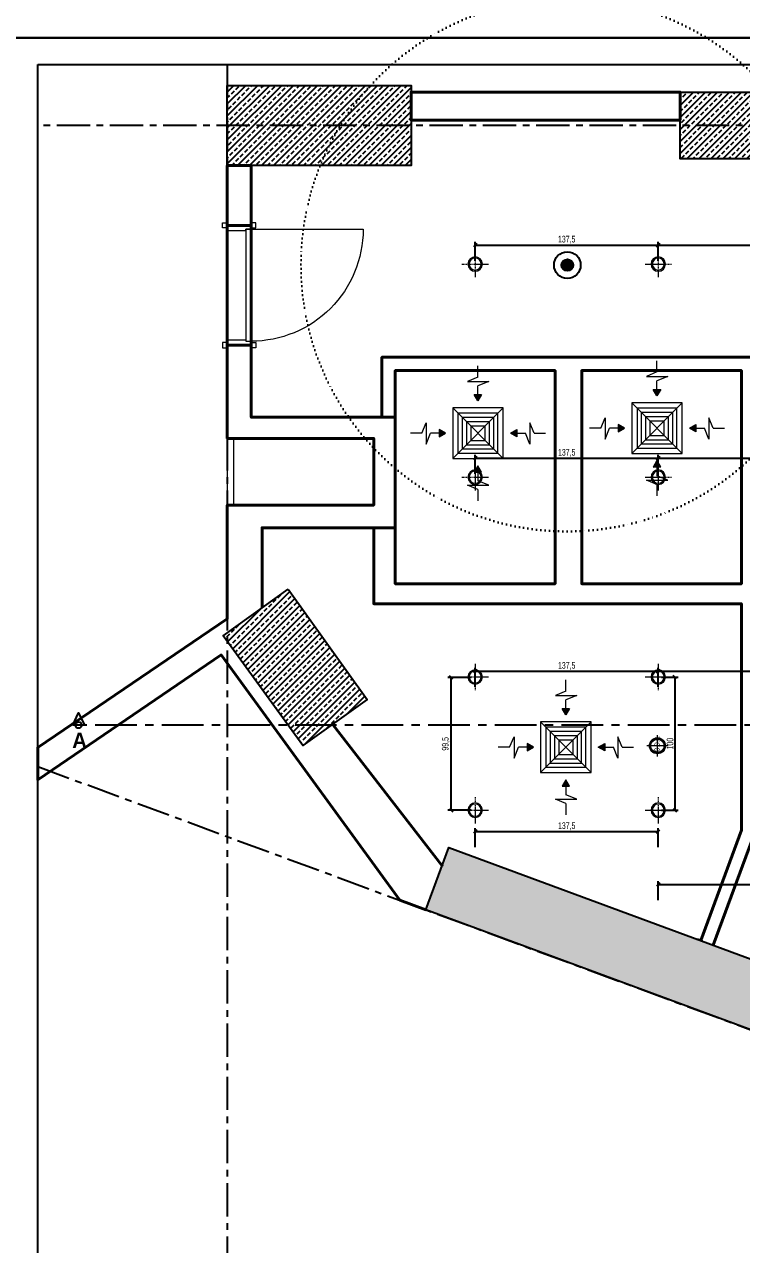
# Model space of a CAD drawing. Header units: millimetres. Extents: x 933584 to 974011, y 4545988 to 4553664.
# Drawn here: x 958012 to 958550, y 4548949 to 4549865 of the extents above; entities that cross this region are included whole.
import ezdxf

# ---------------------------------------------------------------- set-up
doc = ezdxf.new("R2010")
doc.units = ezdxf.units.MM
doc.header["$PDMODE"] = 35
for name, pattern in [('( Hidden )', [0.375, 0.25, -0.125]), ('568_AVN_KES_01$0$HIDDEN', [0.375, 0.25, -0.125]), ('CENTER', [2, 1.25, -0.25, 0.25, -0.25]), ('DOT2', [3.175, 0, -3.175])]:
    doc.linetypes.add(name, pattern=pattern)
doc.layers.get('0').update_dxf_attribs({"color": 255})
doc.layers.get('Defpoints').update_dxf_attribs({"color": 8})
for name, color, linetype in [('0-CSX-CXS_20', 14, 'CENTER'), ('0-DMS-50', 143, 'Continuous'), ('0-HSL-HTC', 253, 'Continuous'), ('0-HSL-HTC_200', 1, 'Continuous'), ('0-LNS-SLN', 6, 'Continuous'), ('0-LNS-SPL', 13, '568_AVN_KES_01$0$HIDDEN'), ('2-SPS-RCN', 2, 'Continuous'), ('_MSMEP_YT_SPRİNKLER-Details', 7, 'Continuous')]:
    doc.layers.add(name, color=color, linetype=linetype)
for name, color, linetype, lineweight in [('0-ONK-YANGIN DEDEKTÖRÜ', 4, 'Continuous', 5), ('12-ONK_AYDINLATMA', 1, 'Continuous', 5), ('2-SPS-IBW', 5, 'Continuous', 40), ('3-OPN-WDR', 4, 'Continuous', 18), ('_MSMEP_HT_EMİŞ_EKİPMANLARI', 183, 'Continuous', 18), ('_MSMEP_YT_SPRİNKLER', 1, 'Continuous', 30)]:
    doc.layers.add(name, color=color, linetype=linetype, lineweight=lineweight)
doc.styles.add('Century Gothic_B_3', font='GOTHICB.TTF', dxfattribs={"height": 4})
doc.styles.add('dim_romans_50', font='swissl.ttf', dxfattribs={"width": 0.6, "height": 5})
doc.dimstyles.new('ONK_dim 1_50', dxfattribs={"dimscale": 5, "dimtxt": 4, "dimasz": 0.5, "dimexe": 0.5, "dimexo": 0.5, "dimgap": 0.2, "dimtad": 1, "dimdec": 1, "dimrnd": 0.5, "dimzin": 9, "dimtxsty": 'dim_romans_50', "dimblk": 'OBLIQUE', "dimcen": 1, "dimclre": 256, "dimclrt": 256, "dimazin": 2, "dimtfac": 1, "dimtdec": 1, "dimtix": 1, "dimtmove": 2, "dimatfit": 3, "dimldrblk": 'OBLIQUE', "dimfxl": 3, "dimfxlon": 1, "dimarcsym": 0})
pattern_1 = [(45, (935939.6384, 4550274.5564), (-4.490128, 4.490128), []), (45, (935944.1285, 4550274.5564), (-4.490128, 4.490128), [3.175, -1.5875])]

# ---------------------------------------------------------------- blocks, each defined once
blk = doc.blocks.new('ZVBXCB')
at = {"layer": '0-CSX-CXS_20', "ltscale": 20}
blk.add_line((933780.76, 4549789.55), (932221.52, 4549789.55), dxfattribs=at)
for points in [[(932363.86, 4549835.4), (932363.86, 4548420.65)], [(932221.52, 4549308.24), (933780.76, 4548732.71)]]:
    blk.add_lwpolyline(points, dxfattribs=at)
blk = doc.blocks.new('FDSVBDVBDZVB')
at = {"layer": '0-HSL-HTC_200'}
h = blk.add_hatch(dxfattribs=at)
h.set_pattern_fill('ANSI33', color=256)
h.set_pattern_definition(pattern_1)
h.paths.add_polyline_path([(939906.16, 4549956.91), (940044.16, 4549956.91), (940044.16, 4549896.91), (939906.16, 4549896.91)])
h = blk.add_hatch(dxfattribs=at)
h.set_pattern_fill('ANSI33', color=256)
h.set_pattern_definition(pattern_1)
h.paths.add_polyline_path([(940246.16, 4549951.9), (940710.16, 4549951.9), (940710.16, 4549901.89), (940246.16, 4549901.89)])
h = blk.add_hatch(dxfattribs=at)
h.set_pattern_fill('ANSI33', color=256)
h.set_pattern_definition(pattern_1)
h.paths.add_polyline_path([(939951.78, 4549578.85), (940011.16, 4549496.04), (939962.88, 4549461.29), (939903.08, 4549543.8)])
h = blk.add_hatch(dxfattribs=at)
h.set_pattern_fill('ANSI33', color=256)
h.set_pattern_definition(pattern_1)
h.paths.add_polyline_path([(940055.3, 4549338.01), (940072.62, 4549384.92), (940702.02, 4549152.33), (940695.25, 4549101.8)])
at = {"layer": '2-SPS-RCN'}
for points in [[(939906.16, 4549956.91), (940044.16, 4549956.91), (940044.16, 4549896.91), (939906.16, 4549896.91)], [(940246.16, 4549951.9), (940710.16, 4549951.9), (940710.16, 4549901.89), (940246.16, 4549901.89)], [(939951.78, 4549578.85), (940011.16, 4549496.04), (939962.88, 4549461.29), (939903.08, 4549543.8)]]:
    blk.add_lwpolyline(points, close=True, dxfattribs=at)
blk.add_lwpolyline([(940055.3, 4549338.01), (940072.62, 4549384.92), (940702.02, 4549152.33), (940695.25, 4549101.8), (940055.3, 4549338.01)], dxfattribs=at)
blk = doc.blocks.new('12 lik sıva üstü aydınlatma')
at = {"linetype": '( Hidden )', "ltscale": 3}
for points in [[(5935.8, -154395.3), (5935.8, -154417.3)], [(5924.8, -154406.3), (5946.8, -154406.3)]]:
    blk.add_lwpolyline(points, dxfattribs=at)
for radius in [6, 5]:
    blk.add_circle((5935.8, -154406.3), radius)
blk = doc.blocks.new('FVGDVG')
at = {"layer": '_MSMEP_HT_EMİŞ_EKİPMANLARI', "color": 7, "ltscale": 20}
for p, q in [((947765.3, 4552506.9), (947765.4, 4552591.8)), ((947765.3, 4552506.9), (947686.3, 4552473.2)), ((947686.3, 4552473.2), (947846.9, 4552473)), ((947846.9, 4552473), (947765.2, 4552441.3)), ((947765.1, 4552375.2), (947765.2, 4552441.3)), ((947342.8, 4552084.7), (947376.5, 4552163.7)), ((947376.5, 4552163.7), (947376.7, 4552003.1)), ((948154.5, 4552163.7), (948154.2, 4552003.1)), ((948188.2, 4552084.7), (948154.5, 4552163.7)), ((947342.8, 4552084.7), (947257.9, 4552084.6)), ((947376.7, 4552003.1), (947408.5, 4552084.8)), ((947474.5, 4552084.9), (947408.5, 4552084.8)), ((948056.5, 4552084.9), (948122.5, 4552084.8)), ((948154.2, 4552003.1), (948122.5, 4552084.8)), ((948188.2, 4552084.7), (948273.1, 4552084.6)), ((947765.1, 4551793.5), (947765.2, 4551727.5)), ((947846.9, 4551695.8), (947765.2, 4551727.5)), ((947686.3, 4551695.5), (947846.9, 4551695.8)), ((947765.3, 4551661.8), (947686.3, 4551695.5)), ((947765.3, 4551661.8), (947765.4, 4551576.9))]:
    blk.add_line(p, q, dxfattribs=at)
at = {"layer": '_MSMEP_HT_EMİŞ_EKİPMANLARI', "color": 253, "lineweight": 0, "ltscale": 10}
for p, q in [((947575.4, 4551894.6), (947955.4, 4552274.6)), ((947955.4, 4551894.6), (947575.4, 4552274.6))]:
    blk.add_line(p, q, dxfattribs=at)
at = {"layer": '_MSMEP_HT_EMİŞ_EKİPMANLARI', "color": 7, "ltscale": 20}
for points in [[(947737.9, 4552375.3), (947793.1, 4552375.2), (947765.4, 4552327.4)], [(947474.4, 4552112.1), (947474.5, 4552056.9), (947522.3, 4552084.6)], [(948056.5, 4552112.1), (948056.5, 4552056.9), (948008.7, 4552084.6)], [(947737.9, 4551793.5), (947793.1, 4551793.6), (947765.4, 4551841.3)]]:
    blk.add_lwpolyline(points, close=True, dxfattribs=at)
at = {"layer": '_MSMEP_HT_EMİŞ_EKİPMANLARI', "ltscale": 10}
for points in [[(947575.4, 4551894.6), (947955.4, 4551894.6), (947955.4, 4552274.6), (947575.4, 4552274.6)], [(947615.4, 4551934.6), (947915.4, 4551934.6), (947915.4, 4552234.6), (947615.4, 4552234.6)]]:
    blk.add_lwpolyline(points, close=True, dxfattribs=at)
at = {"layer": '_MSMEP_HT_EMİŞ_EKİPMANLARI', "color": 253, "lineweight": 0, "ltscale": 10}
for points in [[(947647.4, 4551966.6), (947883.4, 4551966.6), (947883.4, 4552202.6), (947647.4, 4552202.6)], [(947679.4, 4551998.6), (947851.4, 4551998.6), (947851.4, 4552170.6), (947679.4, 4552170.6)], [(947711.4, 4552030.6), (947819.4, 4552030.6), (947819.4, 4552138.6), (947711.4, 4552138.6)]]:
    blk.add_lwpolyline(points, close=True, dxfattribs=at)
at = {"layer": '_MSMEP_HT_EMİŞ_EKİPMANLARI', "color": 7, "ltscale": 20}
for points in [[(947793.1, 4552375.2), (947765.4, 4552327.4), (947737.9, 4552375.3), (947765.4, 4552327.4)], [(947765.4, 4552327.4), (947737.9, 4552375.3), (947793.1, 4552375.2), (947765.4, 4552327.4)], [(947474.5, 4552056.9), (947522.3, 4552084.6), (947474.4, 4552112.1), (947522.3, 4552084.6)], [(947522.3, 4552084.6), (947474.4, 4552112.1), (947474.5, 4552056.9), (947522.3, 4552084.6)], [(948056.5, 4552056.9), (948008.7, 4552084.6), (948056.5, 4552112.1), (948008.7, 4552084.6)], [(948008.7, 4552084.6), (948056.5, 4552112.1), (948056.5, 4552056.9), (948008.7, 4552084.6)], [(947793.1, 4551793.6), (947765.4, 4551841.3), (947737.9, 4551793.5), (947765.4, 4551841.3)], [(947765.4, 4551841.3), (947737.9, 4551793.5), (947793.1, 4551793.6), (947765.4, 4551841.3)]]:
    blk.add_solid(points, dxfattribs=at)
blk = doc.blocks.new('YANGIN DEDEKTÖRÜ 1')
at = {"ltscale": 0.5}
h = blk.add_hatch(dxfattribs=at)
h.set_pattern_fill('ANGLE', color=256, scale=0.1)
h.set_pattern_definition([(0, (20756.2821, -51249.2567), (0, 0.6985), [0.508, -0.1905]), (90, (20756.2821, -51249.2567), (-0.6985, 4e-17), [0.508, -0.1905])])
edge = h.paths.add_edge_path(flags=17)
edge.add_arc((34913.45, -137395.48), 5, 0, 360)
edge = h.paths.add_edge_path()
edge.add_arc((34913.45, -137395.48), 6, 0, 360)
at = {"linetype": '( Hidden )', "ltscale": 2}
for points in [[(34913.45, -137403.48), (34913.45, -137387.48)], [(34905.45, -137395.48), (34921.45, -137395.48)]]:
    blk.add_lwpolyline(points, dxfattribs=at)
for radius in [6, 5]:
    blk.add_circle((34913.45, -137395.48), radius)
at = {"insert": (34908.97, -137393.26), "char_height": 3.832, "attachment_point": 1, "style": 'dim_romans_50'}
blk.add_mtext_dynamic_manual_height_columns('O.D.D.', width=12.8736, gutter_width=18.14, heights=[0], dxfattribs=at)
blk = doc.blocks.new('_Oblique')
at = {"color": 0, "linetype": 'ByBlock', "lineweight": -2}
blk.add_line((-0.5, -0.5), (0.5, 0.5), dxfattribs=at)
blk = doc.blocks.new('*D2013')
at = {"layer": '0-DMS-50', "lineweight": -2}
for p, q in [((958349.94, 4549687.96), (958349.94, 4549702.24)), ((958487.44, 4549687.96), (958487.44, 4549702.24))]:
    blk.add_line(p, q, dxfattribs=at)
at = {"layer": '0-DMS-50', "color": 0, "lineweight": -2}
blk.add_line((958349.94, 4549699.74), (958487.44, 4549699.74), dxfattribs=at)
at = {"layer": 'Defpoints', "color": 0}
for p in [(958487.44, 4549699.74), (958349.94, 4549685.46), (958487.44, 4549685.46)]:
    blk.add_point(p, dxfattribs=at)
at = {"layer": '0-DMS-50', "color": 0, "linetype": 'ByBlock', "lineweight": -2, "xscale": 2.5, "yscale": 2.5, "zscale": 2.5, "rotation": 180}
blk.add_blockref('_Oblique', (958349.94, 4549699.74), dxfattribs=at)
at = {"layer": '0-DMS-50', "color": 0, "linetype": 'ByBlock', "lineweight": -2, "xscale": 2.5, "yscale": 2.5, "zscale": 2.5}
blk.add_blockref('_Oblique', (958487.44, 4549699.74), dxfattribs=at)
at = {"layer": '0-DMS-50', "insert": (958418.69, 4549703.72), "char_height": 5, "attachment_point": 5, "style": 'dim_romans_50'}
blk.add_mtext('137,5', dxfattribs=at)
blk = doc.blocks.new('*D2014')
at = {"layer": '0-DMS-50', "lineweight": -2}
for p, q in [((958487.44, 4549687.96), (958487.44, 4549702.24)), ((958662.44, 4549687.96), (958662.44, 4549702.24))]:
    blk.add_line(p, q, dxfattribs=at)
at = {"layer": '0-DMS-50', "color": 0, "lineweight": -2}
blk.add_line((958487.44, 4549699.74), (958662.44, 4549699.74), dxfattribs=at)
at = {"layer": 'Defpoints', "color": 0}
for p in [(958662.44, 4549699.74), (958487.44, 4549685.46), (958662.44, 4549685.46)]:
    blk.add_point(p, dxfattribs=at)
at = {"layer": '0-DMS-50', "color": 0, "linetype": 'ByBlock', "lineweight": -2, "xscale": 2.5, "yscale": 2.5, "zscale": 2.5, "rotation": 180}
blk.add_blockref('_Oblique', (958487.44, 4549699.74), dxfattribs=at)
at = {"layer": '0-DMS-50', "color": 0, "linetype": 'ByBlock', "lineweight": -2, "xscale": 2.5, "yscale": 2.5, "zscale": 2.5}
blk.add_blockref('_Oblique', (958662.44, 4549699.74), dxfattribs=at)
at = {"layer": '0-DMS-50', "insert": (958574.94, 4549703.24), "char_height": 5, "attachment_point": 5, "style": 'dim_romans_50'}
blk.add_mtext('175', dxfattribs=at)
blk = doc.blocks.new('*D2016')
at = {"layer": '0-DMS-50', "lineweight": -2}
for p, q in [((958349.94, 4549527.96), (958349.94, 4549542.24)), ((958487.44, 4549527.96), (958487.44, 4549542.24))]:
    blk.add_line(p, q, dxfattribs=at)
at = {"layer": '0-DMS-50', "color": 0, "lineweight": -2}
blk.add_line((958349.94, 4549539.74), (958487.44, 4549539.74), dxfattribs=at)
at = {"layer": 'Defpoints', "color": 0}
for p in [(958487.44, 4549539.74), (958349.94, 4549525.46), (958487.44, 4549525.46)]:
    blk.add_point(p, dxfattribs=at)
at = {"layer": '0-DMS-50', "color": 0, "linetype": 'ByBlock', "lineweight": -2, "xscale": 2.5, "yscale": 2.5, "zscale": 2.5, "rotation": 180}
blk.add_blockref('_Oblique', (958349.94, 4549539.74), dxfattribs=at)
at = {"layer": '0-DMS-50', "color": 0, "linetype": 'ByBlock', "lineweight": -2, "xscale": 2.5, "yscale": 2.5, "zscale": 2.5}
blk.add_blockref('_Oblique', (958487.44, 4549539.74), dxfattribs=at)
at = {"layer": '0-DMS-50', "insert": (958418.69, 4549543.72), "char_height": 5, "attachment_point": 5, "style": 'dim_romans_50'}
blk.add_mtext('137,5', dxfattribs=at)
blk = doc.blocks.new('*D2017')
at = {"layer": '0-DMS-50', "lineweight": -2}
for p, q in [((958487.44, 4549527.96), (958487.44, 4549542.24)), ((958662.44, 4549527.96), (958662.44, 4549542.24))]:
    blk.add_line(p, q, dxfattribs=at)
at = {"layer": '0-DMS-50', "color": 0, "lineweight": -2}
blk.add_line((958487.44, 4549539.74), (958662.44, 4549539.74), dxfattribs=at)
at = {"layer": 'Defpoints', "color": 0}
for p in [(958662.44, 4549539.74), (958487.44, 4549525.46), (958662.44, 4549525.46)]:
    blk.add_point(p, dxfattribs=at)
at = {"layer": '0-DMS-50', "color": 0, "linetype": 'ByBlock', "lineweight": -2, "xscale": 2.5, "yscale": 2.5, "zscale": 2.5, "rotation": 180}
blk.add_blockref('_Oblique', (958487.44, 4549539.74), dxfattribs=at)
at = {"layer": '0-DMS-50', "color": 0, "linetype": 'ByBlock', "lineweight": -2, "xscale": 2.5, "yscale": 2.5, "zscale": 2.5}
blk.add_blockref('_Oblique', (958662.44, 4549539.74), dxfattribs=at)
at = {"layer": '0-DMS-50', "insert": (958574.94, 4549543.24), "char_height": 5, "attachment_point": 5, "style": 'dim_romans_50'}
blk.add_mtext('175', dxfattribs=at)
blk = doc.blocks.new('*D2019')
at = {"layer": '0-DMS-50', "lineweight": -2}
for p, q in [((958349.94, 4549367.96), (958349.94, 4549382.24)), ((958487.44, 4549367.96), (958487.44, 4549382.24))]:
    blk.add_line(p, q, dxfattribs=at)
at = {"layer": '0-DMS-50', "color": 0, "lineweight": -2}
blk.add_line((958349.94, 4549379.74), (958487.44, 4549379.74), dxfattribs=at)
at = {"layer": 'Defpoints', "color": 0}
for p in [(958487.44, 4549379.74), (958349.94, 4549365.46), (958487.44, 4549365.46)]:
    blk.add_point(p, dxfattribs=at)
at = {"layer": '0-DMS-50', "color": 0, "linetype": 'ByBlock', "lineweight": -2, "xscale": 2.5, "yscale": 2.5, "zscale": 2.5, "rotation": 180}
blk.add_blockref('_Oblique', (958349.94, 4549379.74), dxfattribs=at)
at = {"layer": '0-DMS-50', "color": 0, "linetype": 'ByBlock', "lineweight": -2, "xscale": 2.5, "yscale": 2.5, "zscale": 2.5}
blk.add_blockref('_Oblique', (958487.44, 4549379.74), dxfattribs=at)
at = {"layer": '0-DMS-50', "insert": (958418.69, 4549383.72), "char_height": 5, "attachment_point": 5, "style": 'dim_romans_50'}
blk.add_mtext('137,5', dxfattribs=at)
blk = doc.blocks.new('*D2020')
at = {"layer": '0-DMS-50', "lineweight": -2}
for p, q in [((958487.44, 4549367.96), (958487.44, 4549382.24)), ((958662.44, 4549367.96), (958662.44, 4549382.24))]:
    blk.add_line(p, q, dxfattribs=at)
at = {"layer": '0-DMS-50', "color": 0, "lineweight": -2}
blk.add_line((958487.44, 4549379.74), (958662.44, 4549379.74), dxfattribs=at)
at = {"layer": 'Defpoints', "color": 0}
for p in [(958662.44, 4549379.74), (958487.44, 4549365.46), (958662.44, 4549365.46)]:
    blk.add_point(p, dxfattribs=at)
at = {"layer": '0-DMS-50', "color": 0, "linetype": 'ByBlock', "lineweight": -2, "xscale": 2.5, "yscale": 2.5, "zscale": 2.5, "rotation": 180}
blk.add_blockref('_Oblique', (958487.44, 4549379.74), dxfattribs=at)
at = {"layer": '0-DMS-50', "color": 0, "linetype": 'ByBlock', "lineweight": -2, "xscale": 2.5, "yscale": 2.5, "zscale": 2.5}
blk.add_blockref('_Oblique', (958662.44, 4549379.74), dxfattribs=at)
at = {"layer": '0-DMS-50', "insert": (958574.94, 4549383.24), "char_height": 5, "attachment_point": 5, "style": 'dim_romans_50'}
blk.add_mtext('175', dxfattribs=at)
blk = doc.blocks.new('*D2022')
at = {"layer": '0-DMS-50', "lineweight": -2}
for p, q in [((958349.94, 4549247.67), (958349.94, 4549261.95)), ((958487.44, 4549247.67), (958487.44, 4549261.95))]:
    blk.add_line(p, q, dxfattribs=at)
at = {"layer": '0-DMS-50', "color": 0, "lineweight": -2}
blk.add_line((958349.94, 4549259.45), (958487.44, 4549259.45), dxfattribs=at)
at = {"layer": 'Defpoints', "color": 0}
for p in [(958487.44, 4549259.45), (958349.94, 4549245.17), (958487.44, 4549245.17)]:
    blk.add_point(p, dxfattribs=at)
at = {"layer": '0-DMS-50', "color": 0, "linetype": 'ByBlock', "lineweight": -2, "xscale": 2.5, "yscale": 2.5, "zscale": 2.5, "rotation": 180}
blk.add_blockref('_Oblique', (958349.94, 4549259.45), dxfattribs=at)
at = {"layer": '0-DMS-50', "color": 0, "linetype": 'ByBlock', "lineweight": -2, "xscale": 2.5, "yscale": 2.5, "zscale": 2.5}
blk.add_blockref('_Oblique', (958487.44, 4549259.45), dxfattribs=at)
at = {"layer": '0-DMS-50', "insert": (958418.69, 4549263.42), "char_height": 5, "attachment_point": 5, "style": 'dim_romans_50'}
blk.add_mtext('137,5', dxfattribs=at)
blk = doc.blocks.new('*D2023')
at = {"layer": '0-DMS-50', "lineweight": -2}
for p, q in [((958487.44, 4549207.96), (958487.44, 4549222.24)), ((958662.44, 4549207.96), (958662.44, 4549222.24))]:
    blk.add_line(p, q, dxfattribs=at)
at = {"layer": '0-DMS-50', "color": 0, "lineweight": -2}
blk.add_line((958487.44, 4549219.74), (958662.44, 4549219.74), dxfattribs=at)
at = {"layer": 'Defpoints', "color": 0}
for p in [(958662.44, 4549219.74), (958487.44, 4549205.46), (958662.44, 4549205.46)]:
    blk.add_point(p, dxfattribs=at)
at = {"layer": '0-DMS-50', "color": 0, "linetype": 'ByBlock', "lineweight": -2, "xscale": 2.5, "yscale": 2.5, "zscale": 2.5, "rotation": 180}
blk.add_blockref('_Oblique', (958487.44, 4549219.74), dxfattribs=at)
at = {"layer": '0-DMS-50', "color": 0, "linetype": 'ByBlock', "lineweight": -2, "xscale": 2.5, "yscale": 2.5, "zscale": 2.5}
blk.add_blockref('_Oblique', (958662.44, 4549219.74), dxfattribs=at)
at = {"layer": '0-DMS-50', "insert": (958574.94, 4549223.24), "char_height": 5, "attachment_point": 5, "style": 'dim_romans_50'}
blk.add_mtext('175', dxfattribs=at)
blk = doc.blocks.new('*D2039')
at = {"layer": '0-DMS-50', "lineweight": -2}
for p, q in [((958489.94, 4549375.46), (958502.32, 4549375.46)), ((958489.94, 4549275.46), (958502.32, 4549275.46))]:
    blk.add_line(p, q, dxfattribs=at)
at = {"layer": '0-DMS-50', "color": 0, "lineweight": -2}
blk.add_line((958499.82, 4549375.46), (958499.82, 4549275.46), dxfattribs=at)
at = {"layer": 'Defpoints', "color": 0}
for p in [(958487.44, 4549375.46), (958487.44, 4549275.46), (958499.82, 4549275.46)]:
    blk.add_point(p, dxfattribs=at)
at = {"layer": '0-DMS-50', "color": 0, "linetype": 'ByBlock', "lineweight": -2, "xscale": 2.5, "yscale": 2.5, "zscale": 2.5}
for p, rotation in [((958499.82, 4549375.46), 90), ((958499.82, 4549275.46), 270)]:
    blk.add_blockref('_Oblique', p, dxfattribs=dict(at, rotation=rotation))
at = {"layer": '0-DMS-50', "insert": (958496.32, 4549325.46), "char_height": 5, "attachment_point": 5, "rotation": 90, "style": 'dim_romans_50'}
blk.add_mtext('100', dxfattribs=at)
blk = doc.blocks.new('*D2040')
at = {"layer": '0-DMS-50', "lineweight": -2}
for p, q in [((958346.9, 4549375.1), (958329.4, 4549375.1)), ((958346.9, 4549275.46), (958329.4, 4549275.46))]:
    blk.add_line(p, q, dxfattribs=at)
at = {"layer": '0-DMS-50', "color": 0, "lineweight": -2}
blk.add_line((958331.9, 4549275.46), (958331.9, 4549375.1), dxfattribs=at)
at = {"layer": 'Defpoints', "color": 0}
for p in [(958331.9, 4549375.1), (958349.94, 4549375.1), (958349.94, 4549275.46)]:
    blk.add_point(p, dxfattribs=at)
at = {"layer": '0-DMS-50', "color": 0, "linetype": 'ByBlock', "lineweight": -2, "xscale": 2.5, "yscale": 2.5, "zscale": 2.5}
for p, rotation in [((958331.9, 4549375.1), 90), ((958331.9, 4549275.46), 270)]:
    blk.add_blockref('_Oblique', p, dxfattribs=dict(at, rotation=rotation))
at = {"layer": '0-DMS-50', "insert": (958327.93, 4549325.28), "char_height": 5, "attachment_point": 5, "rotation": 90, "style": 'dim_romans_50'}
blk.add_mtext('99,5', dxfattribs=at)
blk = doc.blocks.new('*U1486')
at = {"layer": '_MSMEP_YT_SPRİNKLER-Details', "color": 1, "linetype": 'Continuous', "lineweight": -3}
for p, q in [((24500, 73133.6), (24491, 73133.6)), ((24491, 73133.6), (24497, 73133.6)), ((24500, 73133.6), (24491, 73133.6)), ((24491, 73133.6), (24497, 73133.6)), ((24497, 73133.6), (24497, 73133.6)), ((24497, 73133.6), (24503, 73133.6)), ((24497, 73133.6), (24497, 73133.6)), ((24497, 73133.6), (24503, 73133.6)), ((24509, 73133.6), (24500, 73133.6)), ((24509, 73133.6), (24500, 73133.6)), ((24503, 73133.6), (24503, 73133.6)), ((24503, 73133.6), (24509, 73133.6)), ((24503, 73133.6), (24503, 73133.6)), ((24503, 73133.6), (24509, 73133.6))]:
    blk.add_line(p, q, dxfattribs=at)
blk.add_circle((24500, 73133.6), 10, dxfattribs=at)
for major_axis in [(0, 100), (0, 43.9), (0, 38.9), (0, 33.9), (0, 28.9), (0, 23.9), (0, 18.9), (0, 13.9), (0, 8.95), (0, 3.95)]:
    blk.add_ellipse((24500, 73133.6), major_axis=major_axis, ratio=1, start_param=-1.570796, end_param=4.712389, dxfattribs=at)
blk = doc.blocks.new('kapı_multi2')
at = {"color": 8}
blk.add_lwpolyline([(3, 0), (3, 84, -0.414214), (87, 0, -1)], format="xyb", dxfattribs=at)
for points in [[(2, 3.5), (-2, 3.5), (-2, 0), (2, 0)], [(0, -18), (4, -18), (4, -4), (3, -4), (3, 0), (0, 0)], [(87, -4), (87, 0), (3, 0), (3, -4)], [(90, -18), (86, -18), (86, -4), (87, -4), (87, 0), (90, 0)], [(88, 3.5), (92, 3.5), (92, 0), (88, 0)], [(2, -21.5), (-2, -21.5), (-2, -18), (2, -18)], [(88, -21.5), (92, -21.5), (92, -18), (88, -18)]]:
    blk.add_lwpolyline(points, close=True)
blk = doc.blocks.new('DBXDB')
blk.add_lwpolyline([(939906.16, 4549896.91), (939906.16, 4549851.91)])
at = {"layer": '2-SPS-IBW'}
blk.add_lwpolyline([(940246.16, 4549930.91), (940044.16, 4549930.91), (940044.16, 4549951.91), (940246.16, 4549951.91)], close=True, dxfattribs=at)
for points in [[(939906.16, 4549851.91), (939924.16, 4549851.91), (939924.16, 4549896.91), (939906.16, 4549896.91), (939906.16, 4549851.91)], [(939906.16, 4549691.91), (939906.16, 4549761.91), (939924.16, 4549761.91), (939924.16, 4549707.82), (940032.26, 4549707.82), (940032.26, 4549624.82), (939932.26, 4549624.82), (939932.26, 4549564.82)], [(940055.3, 4549338.01), (940035.6, 4549345.28), (939901.64, 4549529.36), (939763.81, 4549435.64), (939763.81, 4549459.83), (939906.16, 4549556.59), (939906.16, 4549641.91), (940016.16, 4549641.91), (940016.16, 4549691.91), (939906.16, 4549691.91)], [(940067.51, 4549371.09), (940067.51, 4549371.09), (939985.18, 4549477.34)]]:
    blk.add_lwpolyline(points, dxfattribs=at)
at = {"layer": '3-OPN-WDR'}
blk.add_lwpolyline([(939911.16, 4549691.91), (939906.16, 4549691.91), (939906.16, 4549641.91), (939911.16, 4549641.91)], close=True, dxfattribs=at)
at = {"layer": '3-OPN-WDR', "extrusion": (0, 0, -1), "xscale": -1, "zscale": -1, "rotation": 89.99999999999973}
blk.add_blockref('kapı_multi2', (-939924.16, 4549851.91), dxfattribs=at)
blk = doc.blocks.new('CVBXCBV')
blk.add_lwpolyline([(936052.9, 4551339.49), (936057.32, 4551348.58), (936061.75, 4551339.49), (936052.9, 4551339.49)])
at = {"linetype": 'CENTER', "ltscale": 25}
blk.add_lwpolyline([(937701.09, 4551339.49), (936057.32, 4551339.49)], dxfattribs=at)
blk.add_circle((936057.32, 4551339.49), 2.41)
at = {"linetype": 'CENTER', "ltscale": 10, "insert": (937948.53, 4551333.78), "char_height": 11.3933, "width": 1895.9693, "attachment_point": 3, "line_spacing_factor": 0.984502, "style": 'Century Gothic_B_3'}
blk.add_mtext('\\pxql;{\\fFranklin Gothic Book|b1|i0|c162|p34;A}', dxfattribs=at)

msp = doc.modelspace()

# ---------------------------------------------------------------- linework, layer by layer
at = {"color": 0}
for points in [[(958001.5, 4551355.4), (960101.5, 4551355.4), (960101.5, 4549855.4), (958001.5, 4549855.4)], [(958001.5, 4549855.4), (960101.5, 4549855.4), (960101.5, 4548355.4), (958001.5, 4548355.4)], [(958021.5, 4549835.4), (960081.5, 4549835.4), (960081.5, 4548375.4), (958021.5, 4548375.4)]]:
    msp.add_lwpolyline(points, close=True, dxfattribs=at)
msp.add_lwpolyline([(958163.85, 4549759.55), (958163.85, 4549714.55)])
at = {"layer": '0-LNS-SLN'}
msp.add_lwpolyline([(958520.72, 4549177.2), (958516.97, 4549178.58)], dxfattribs=at)
at = {"layer": '2-SPS-IBW'}
msp.add_lwpolyline([(958503.84, 4549793.55), (958301.85, 4549793.55), (958301.85, 4549814.55), (958503.84, 4549814.55)], close=True, dxfattribs=at)
for points in [[(958163.85, 4549554.55), (958163.84, 4549759.55), (958181.84, 4549759.55), (958181.85, 4549570.46), (958289.94, 4549570.46), (958289.94, 4549487.46), (958189.94, 4549487.46), (958189.94, 4549427.46)], [(958294.94, 4549605.46), (958289.94, 4549605.46), (958289.94, 4549570.46), (958279.94, 4549570.46), (958279.94, 4549615.46), (958294.94, 4549615.46)], [(958464.94, 4549615.46), (958294.94, 4549615.46)], [(958528.75, 4549174.23), (958559.94, 4549258.65), (958559.94, 4549615.46), (958464.94, 4549615.46)], [(958294.94, 4549605.46), (958409.94, 4549605.46), (958409.94, 4549445.46), (958289.94, 4549445.46), (958289.94, 4549487.46)], [(958464.94, 4549605.46), (958549.94, 4549605.46), (958549.94, 4549445.46), (958429.94, 4549445.46), (958429.94, 4549605.46), (958464.94, 4549605.46)], [(958312.99, 4549200.65), (958293.28, 4549207.92), (958159.33, 4549392), (958021.5, 4549298.28), (958021.5, 4549322.47), (958163.85, 4549419.23), (958163.85, 4549504.55), (958273.85, 4549504.55), (958273.85, 4549554.55), (958163.85, 4549554.55)], [(958273.85, 4549487.46), (958273.85, 4549430.46), (958549.94, 4549430.46), (958549.94, 4549260.44), (958519.37, 4549177.7)], [(958325.2, 4549233.73), (958325.2, 4549233.73), (958242.87, 4549339.98)]]:
    msp.add_lwpolyline(points, dxfattribs=at)
at = {"layer": '3-OPN-WDR'}
msp.add_lwpolyline([(958168.85, 4549554.55), (958163.85, 4549554.55), (958163.85, 4549504.55), (958168.85, 4549504.55)], close=True, dxfattribs=at)
at = {"layer": '_MSMEP_YT_SPRİNKLER', "linetype": 'DOT2'}
msp.add_circle((958419.17, 4549684.72), 200, dxfattribs=at)

# ---------------------------------------------------------------- block references
for name, p in [('ZVBXCB', (25800, 0)), ('FDSVBDVBDZVB', (18257.69, -137.36)), ('CVBXCBV', (21994.87, -2000.11))]:
    msp.add_blockref(name, p)
at = {"layer": '0-HSL-HTC'}
msp.add_blockref('DBXDB', (18257.69, -137.36), dxfattribs=at)
at = {"layer": '0-LNS-SPL', "xscale": 0.1, "yscale": 0.1, "zscale": 0.1}
for p in [(863709.94, 4094353.76), (863575.53, 4094349.99), (863641.55, 4094114.23)]:
    msp.add_blockref('FVGDVG', p, dxfattribs=at)
at = {"layer": '0-ONK-YANGIN DEDEKTÖRÜ', "rotation": 90}
msp.add_blockref('YANGIN DEDEKTÖRÜ 1', (821091.32, 4514410.37), dxfattribs=at)
at = {"layer": '12-ONK_AYDINLATMA', "linetype": 'Continuous', "ltscale": 0.07, "xscale": -0.9, "yscale": 0.9, "zscale": 0.9}
for p, rotation in [((819384.29, 4555027.69), 89.99999999999982), ((819521.79, 4555027.69), 89.9999999999998), ((819384.29, 4554867.69), 89.99999999999984), ((819521.79, 4554867.69), 89.99999999999982), ((819384.29, 4554717.69), 89.99999999999982), ((819521.79, 4554717.69), 89.9999999999998), ((819384.29, 4554617.69), 89.99999999999982), ((819521.79, 4554617.69), 89.9999999999998)]:
    msp.add_blockref('12 lik sıva üstü aydınlatma', p, dxfattribs=dict(at, rotation=rotation))
at = {"layer": '_MSMEP_YT_SPRİNKLER', "xscale": 0.1, "yscale": 0.1, "zscale": 0.1}
msp.add_blockref('*U1486', (955969.17, 4542371.36), dxfattribs=at)

# ---------------------------------------------------------------- dimensions: what is measured, and where the dimension line sits
at = {"layer": '0-DMS-50'}
for p1, p2, picture, middle in [((958349.94, 4549685.46), (958487.44, 4549685.46), '*D2013', (958418.69, 4549703.72)), ((958349.94, 4549525.46), (958487.44, 4549525.46), '*D2016', (958418.69, 4549543.72)), ((958349.94, 4549365.46), (958487.44, 4549365.46), '*D2019', (958418.69, 4549383.72)), ((958349.94, 4549245.17), (958487.44, 4549245.17), '*D2022', (958418.69, 4549263.42))]:
    dim = msp.add_aligned_dim(p1=p1, p2=p2, distance=14.28, dimstyle='ONK_dim 1_50', dxfattribs=at)
    dim.commit()
    dim.dimension.update_dxf_attribs({"geometry": picture, "text_midpoint": middle})
for base, p1, p2, angle, picture, middle in [((958662.44, 4549699.74), (958487.44, 4549685.46), (958662.44, 4549685.46), 180, '*D2014', (958574.94, 4549703.24)), ((958662.44, 4549539.74), (958487.44, 4549525.46), (958662.44, 4549525.46), 180, '*D2017', (958574.94, 4549543.24)), ((958662.44, 4549379.74), (958487.44, 4549365.46), (958662.44, 4549365.46), 180, '*D2020', (958574.94, 4549383.24)), ((958331.9, 4549375.1), (958349.94, 4549275.46), (958349.94, 4549375.1), 90, '*D2040', (958327.93, 4549325.28)), ((958499.82, 4549275.46), (958487.44, 4549375.46), (958487.44, 4549275.46), 90, '*D2039', (958496.32, 4549325.46)), ((958662.44, 4549219.74), (958487.44, 4549205.46), (958662.44, 4549205.46), 180, '*D2023', (958574.94, 4549223.24))]:
    dim = msp.add_linear_dim(base=base, p1=p1, p2=p2, angle=angle, dimstyle='ONK_dim 1_50', dxfattribs=at)
    dim.commit()
    dim.dimension.update_dxf_attribs({"geometry": picture, "text_midpoint": middle})

doc.saveas('drawing.dxf')
